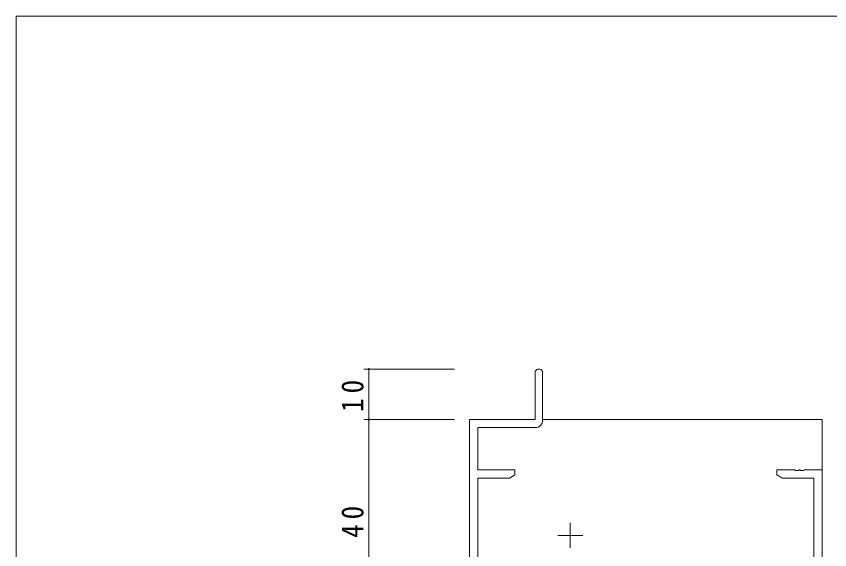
# Model space of a CAD drawing. Units: millimetres on the paper. Extents: x -397 to 397, y -282 to 282.
# Drawn here: x -393.9 to -232.4, y 173.4 to 279.3 of the extents above; entities that cross this region are included whole.
import ezdxf

# ---------------------------------------------------------------- set-up
doc = ezdxf.new("R2010")
doc.units = ezdxf.units.MM
for name, color, linetype, lineweight in [('0-1_YKK_ZWAK', 7, 'Continuous', 18), ('0-3_YKK_11', 7, 'Continuous', 18), ('0-4_YKK_12', 2, 'Continuous', 18), ('0-6_YKK_D', 6, 'Continuous', 18)]:
    doc.layers.add(name, color=color, linetype=linetype, lineweight=lineweight)
doc.styles.add('ＭＳ ゴシック', font='')
doc.styles.get('ＭＳ ゴシック').set_extended_font_data('MS Gothic')

msp = doc.modelspace()

# ---------------------------------------------------------------- linework, layer by layer
at = {"layer": '0-1_YKK_ZWAK'}
for p in [(-393.908, -245.7), (376.092, 279.3)]:
    msp.add_line(p, (-393.908, 279.3), dxfattribs=at)
at = {"layer": '0-3_YKK_11'}
for p, q in [((-290.908, 208.55), (-290.908, 199.3)), ((-289.408, 199.17), (-289.408, 208.55)), ((-303.908, 199.3), (-303.908, 159.3)), ((-290.908, 199.3), (-303.908, 199.3)), ((-302.278, 197.67), (-290.908, 197.67)), ((-302.278, 189.3), (-302.278, 197.67)), ((-294.908, 189.3), (-302.278, 189.3)), ((-294.908, 188.3), (-294.908, 189.3)), ((-242.908, 189.3), (-242.908, 188.3)), ((-239.366, 189.3), (-242.908, 189.3)), ((-239.183, 189.18), (-239.366, 189.3)), ((-238.633, 189.18), (-239.183, 189.18)), ((-238.45, 189.3), (-238.633, 189.18)), ((-238.366, 189.3), (-238.45, 189.3)), ((-238.183, 189.18), (-238.366, 189.3)), ((-237.633, 189.18), (-238.183, 189.18)), ((-237.45, 189.3), (-237.633, 189.18)), ((-233.908, 189.3), (-237.45, 189.3)), ((-233.908, 159.3), (-233.908, 189.3)), ((-302.278, 187.67), (-295.999, 187.67)), ((-302.278, 164.23), (-302.278, 187.67)), ((-295.999, 187.67), (-294.908, 188.3)), ((-242.908, 188.3), (-241.817, 187.67)), ((-241.817, 187.67), (-235.538, 187.67)), ((-235.538, 187.67), (-235.538, 160.93)), ((-283.908, 178.8), (-283.908, 173.8)), ((-286.408, 176.3), (-281.408, 176.3))]:
    msp.add_line(p, q, dxfattribs=at)
for centre, radius, start, end in [((-290.158, 208.55), 0.75, 359.99999, 180.00001), ((-290.908, 199.17), 1.5, 270.00001, 359.99999)]:
    msp.add_arc(centre, radius, start, end, dxfattribs=at)
at = {"layer": '0-4_YKK_12'}
for p, q in [((-303.908, 199.3), (-303.609, 199.3)), ((-303.908, 199.3), (-303.908, 157.763)), ((-289.408, 199.3), (-233.908, 199.3)), ((-233.908, 199.3), (-233.908, -0.7))]:
    msp.add_line(p, q, dxfattribs=at)
at = {"layer": '0-6_YKK_D'}
for p, q in [((-306.908, 209.3), (-324.908, 209.3)), ((-323.908, 199.3), (-323.908, 209.3)), ((-306.908, 199.3), (-324.908, 199.3)), ((-306.908, 199.3), (-324.908, 199.3)), ((-323.908, 159.3), (-323.908, 199.3))]:
    msp.add_line(p, q, dxfattribs=at)
for centre, start, end in [((-323.908, 209.3), 90, 270), ((-323.908, 209.3), 270, 90), ((-323.908, 199.3), 90, 270), ((-323.908, 199.3), 90, 270), ((-323.908, 199.3), 270, 90), ((-323.908, 199.3), 270, 90)]:
    msp.add_arc(centre, 0.106, start, end, dxfattribs=at)

# ---------------------------------------------------------------- texts
at = {"layer": '0-6_YKK_D', "color": 7, "char_height": 4.399, "attachment_point": 7, "rotation": 90, "style": 'ＭＳ ゴシック'}
for s, insert in [('\\T1.37;\\W0.9;10', (-324.908, 200.78)), ('\\T1.37;\\W0.9;40', (-324.908, 175.78))]:
    msp.add_mtext(s, dxfattribs=dict(at, insert=insert))

doc.saveas('drawing.dxf')
